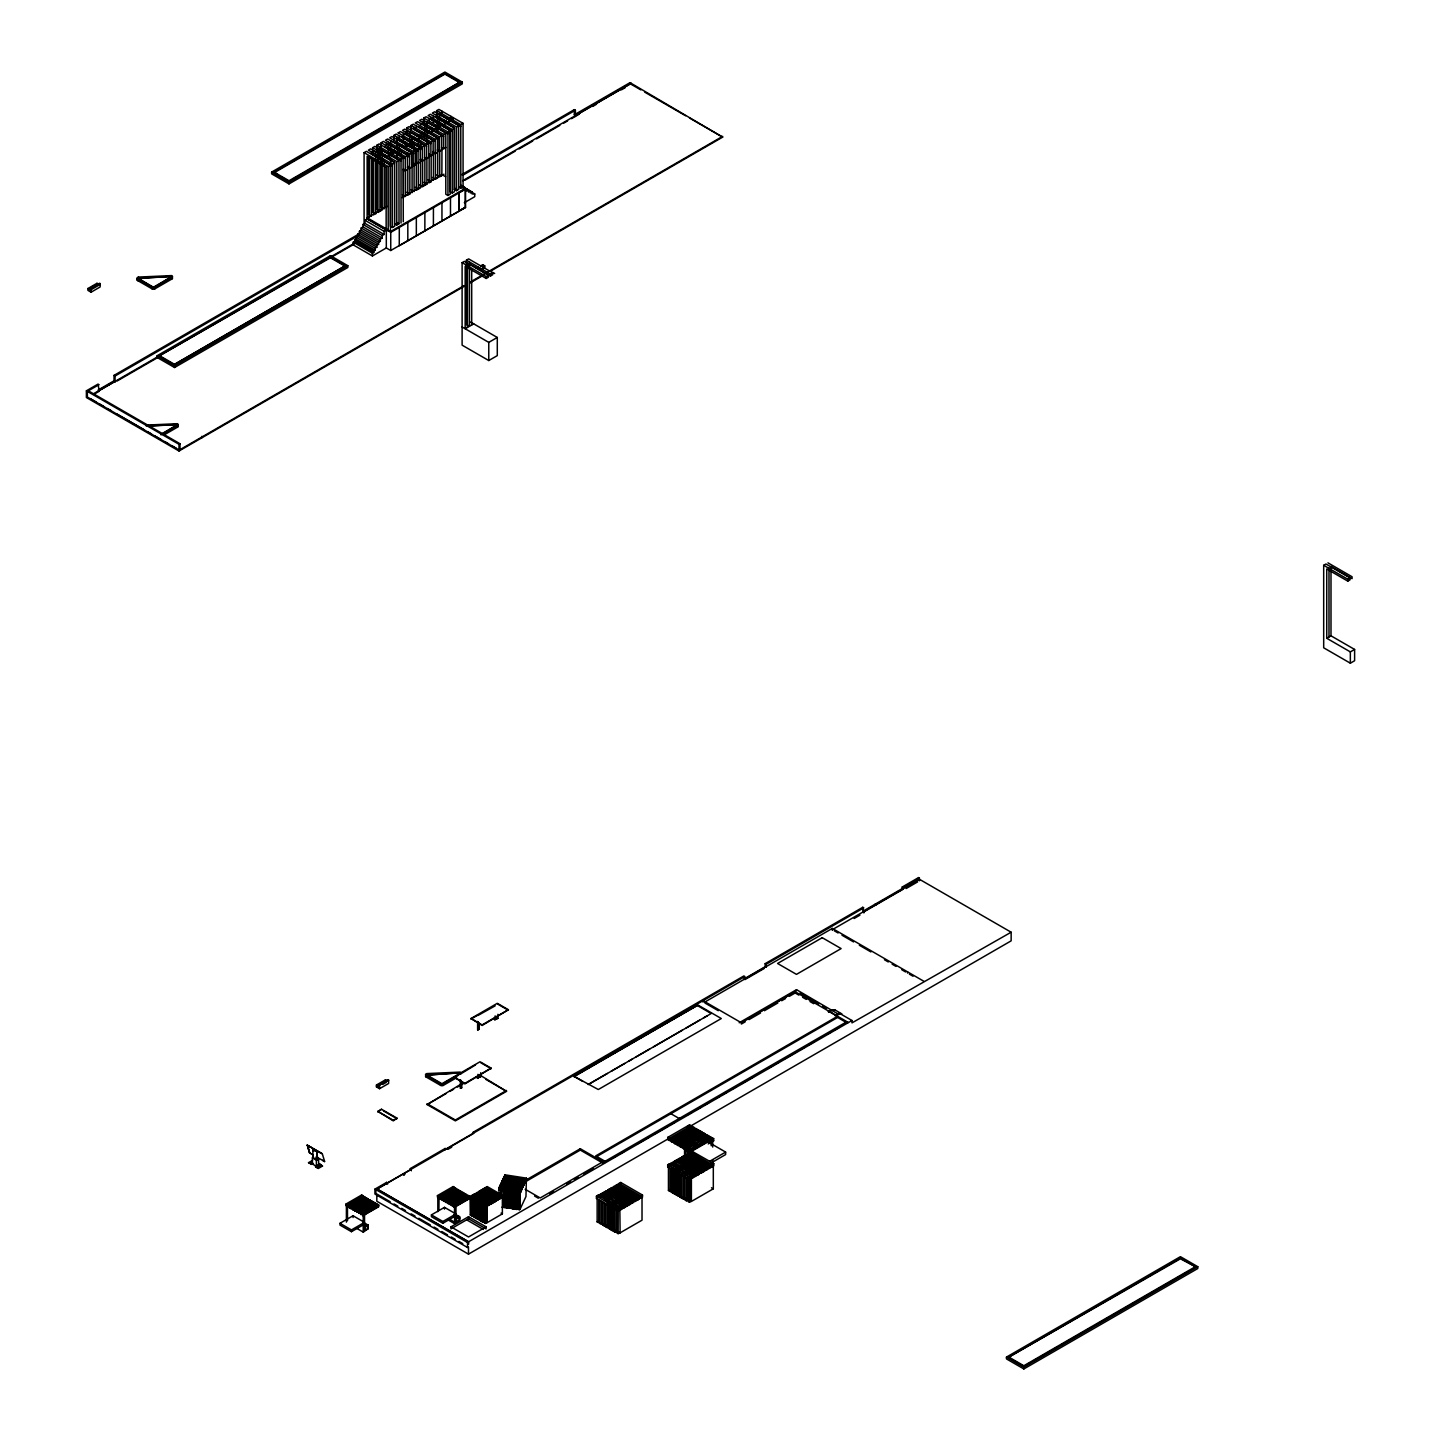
<?xml version="1.0" encoding="UTF-8"?>
<svg xmlns="http://www.w3.org/2000/svg" width="1441" height="1441" viewBox="0 0 1441 1441"><rect width="100%" height="100%" fill="white"/><g stroke="black" fill="none" stroke-linecap="round" stroke-linejoin="round"><path stroke-width="1.5" d="M796.405 990.832L796.495 989.679L837.239 1013.491M835.222 1015.815L838.95 1012.987L851.955 1020.498L851.955 1022.894L1011.15 932.219L1011.15 940.847L669.363 1138.336L669.363 1140.515L667.741 1139.597L667.741 1137.399L689.537 1124.827L691.14 1125.763L691.14 1127.943L669.363 1140.515M498.676 1190.068L499.198 1187.546L520.633 1190.86L520.633 1192.446L520.201 1193.346L498.784 1190.032L499.757 1186.087L521.174 1189.401L520.759 1191.887L521.174 1189.401M500.477 1184.52L500.063 1187.006L500.477 1184.52L521.912 1187.834L521.48 1190.32L521.912 1187.834M501.198 1182.989L500.766 1185.475L501.198 1182.989L522.615 1186.303L522.2 1188.789L522.615 1186.303M501.972 1181.314L501.558 1183.8L501.972 1181.314L523.407 1184.628L522.975 1187.114L523.407 1184.628M502.711 1179.747L502.279 1182.232L502.711 1179.747L524.128 1183.061L523.713 1185.547L524.128 1183.061M503.485 1178.054L503.071 1180.539L503.485 1178.054L524.92 1181.368L524.488 1183.854L520.201 1183.205M504.224 1176.45L503.81 1178.954L504.224 1176.45L525.659 1179.783L525.659 1181.35L525.226 1182.268L503.071 1178.972M504.98 1174.829L504.566 1177.315L504.98 1174.829L526.415 1178.144L526.415 1179.711L525.983 1180.629L503.81 1177.369M499.126 1190.122L499.541 1189.203M502.369 1189.618L501.936 1194.679M503.521 1207.414L503.954 1189.852L503.521 1207.414L501.936 1207.162M504.638 1207.558L505.052 1190.014L504.638 1190.914L504.638 1207.558L506.223 1207.81L506.638 1190.248M509.916 1190.788L514.473 1191.473L514.059 1209.017L512.474 1208.783L512.474 1192.139L512.888 1191.221L512.474 1208.783M508.907 1208.206L509.321 1190.698L509.321 1207.306L507.322 1207.972L507.754 1190.446M510.006 1208.369L510.438 1190.842L510.006 1208.369L512.023 1207.702L512.023 1191.095L511.591 1208.621M513.41 1202.37L514.437 1200.173L513.41 1206.351L514.437 1204.154M522.543 1182.917L524.182 1179.422M519.192 1192.5L515.716 1199.795L519.535 1200.371M524.92 1181.368L524.488 1183.854M525.659 1179.783L525.226 1182.268M518.49 1208.513L520.273 1208.783L525.965 1196.534L526.415 1178.144M516.743 1199.56L519.823 1192.932M520.273 1191.941L525.965 1179.693M519.318 1194.625L517.013 1200.209M519.535 1204.352L515.716 1203.775L519.715 1203.974M519.21 1196.39L517.661 1200.317L516.076 1199.47M519.535 1196.444L518.652 1199.867M514.059 1209.017L514.473 1191.473M517.175 1191.869L516.743 1209.431L515.158 1209.179L515.59 1191.617M519.571 1209.683L520.129 1191.959L519.571 1209.683L518.112 1209.467L518.49 1191.671M309.617 1153.034L307.347 1145.127L309.617 1153.034L313.273 1154.907L311.508 1154.133M309.058 1146.406L310.86 1147.144M307.203 1145.271L322.28 1153.755L324.657 1161.482L316.39 1156.943M322.28 1153.755L320.118 1152.728M322.64 1160.329L324.513 1161.644M313.562 1157.123L312.391 1157.843L312.391 1163.986L316.408 1166.309L316.372 1160.149L312.391 1157.843M316.372 1160.149L318.587 1158.816L318.623 1165.03L322.496 1166.057L318.353 1168.453L315.525 1166.814L319.668 1163.626L322.496 1166.057M440.946 176L441.991 174.631L402.165 197.615M271.629 172.091L444.909 72.05L462.291 82.101L462.291 83.866L289.011 183.908L271.629 173.857L271.629 172.091L289.011 182.142L462.291 82.101M277.789 174.955L274.042 172.091L444.909 73.437L459.877 82.101L432.696 98.492M274.042 172.794L444.909 74.139L459.877 82.785M87.919 288.524L96.979 283.301L99.591 284.796L100.131 283.571L100.131 286.975L91.071 292.199L87.919 290.38L87.919 288.524L90.531 290.037L99.591 284.796M91.089 287.66L96.475 284.561M91.089 287.984L96.475 284.886M90.531 290.037L90.531 288.506L99.591 283.265M90.531 288.506L100.131 283.571M274.042 172.091L289.029 180.737L459.877 82.101M292.901 179.188L428.824 100.726M137.597 278.059L171.893 276.564L153.448 287.804L137.597 278.059L153.448 287.209L171.893 276.564M137.597 278.671L171.407 276.276M364.087 223.967L364.087 152.638L366.338 151.323L390.475 165.247L390.475 229.569M372.589 147.703L374.894 146.37L399.013 160.293L396.761 161.59L372.643 147.666L372.643 152.098M376.912 145.199L379.145 143.902L403.282 157.844L401.03 159.14L376.894 145.217L376.894 149.648M381.144 142.731L383.414 141.398L407.533 155.322L405.281 156.637L381.163 142.713L381.163 151.575M393.951 135.364L396.185 134.067L420.322 147.991L418.07 149.288L393.933 135.364L393.933 139.813M398.184 132.896L400.472 131.563L424.609 145.505L422.339 146.802L398.22 132.878M406.722 127.943L409.028 126.61L433.147 140.534L433.147 154.835L430.895 156.132L428.734 154.889M411.027 129.888L411.027 125.457L413.279 124.16L437.416 138.084L437.416 152.386L435.164 153.683L433.002 152.422M423.834 122.467L423.834 118.036L426.086 116.739L450.222 130.663L450.222 194.175L447.953 195.472L445.791 194.229L445.791 132.608M436.659 110.705L438.893 109.408L463.065 123.35L463.065 188.645M422.609 122.305L422.609 124.196L424.861 122.881M386.945 153.34L388.962 152.17L388.962 153.989M395.464 148.405L397.482 147.252M399.733 145.955L401.733 144.802L401.751 146.676L392.745 141.488M403.984 143.488L406.002 142.335M408.253 141.038L410.271 139.867L410.271 141.758M412.54 138.534L414.54 137.381M416.791 136.066L418.809 134.914M423.096 132.41L421.078 133.581L421.078 135.382M425.347 131.113L427.347 129.96M429.598 128.663L431.616 127.492M433.867 126.196L435.884 125.025L435.884 126.916M442.405 121.242L444.422 120.071L444.422 121.963M446.692 118.738L448.709 117.586L448.709 119.387M154.763 287.407L171.893 277.519A2.216 1.279 0 0 0 171.641 275.591L138.444 277.068A2.161 1.243 0 0 0 137.273 278.815L152.134 287.407A1.855 1.081 0 0 0 154.763 287.407L154.763 288.902A1.855 1.081 0 0 1 152.134 288.902L137.327 280.347L137.327 278.87M380.406 157.141L378.407 158.294L378.407 160.113M382.658 155.826L384.675 154.673L384.675 156.547M154.763 288.902L171.893 278.996A2.216 1.279 0 0 0 172.091 277.32M384.711 157.015L386.728 155.844L386.728 157.735M395.266 150.891L393.249 152.044L393.249 153.935M401.769 147.126L403.786 145.973L403.786 147.865L413.801 153.647M412.306 141.056L410.289 142.209L410.289 144.1M414.576 139.705L416.593 138.552L416.593 140.443M444.458 122.413L446.476 121.26L446.476 123.133L444.458 124.304M448.745 119.909L450.745 118.756L450.745 120.648L448.745 121.801M431.652 131.653L433.651 130.483L433.651 128.681L431.652 129.834L431.652 131.725L433.651 130.573L443.684 136.337M388.998 156.403L390.997 155.16L390.997 153.358L388.998 154.511L388.998 156.33M408.037 145.325L406.038 146.496L406.038 144.676L408.037 143.524L408.037 145.397L418.052 151.179L397.014 139.02L404.201 143.181M423.834 118.036L447.953 131.96L450.222 130.663M454.473 128.195L430.355 114.271L428.103 115.568L452.222 129.492L454.473 128.195L454.473 191.707L452.222 193.004L450.06 191.761L450.06 130.14M456.509 127.006L458.76 125.691L434.642 111.768L432.336 113.1L456.509 127.006L456.509 190.644L454.347 189.383L454.347 127.637L435.452 116.721M364.087 152.638L388.205 166.562L390.475 165.247M392.474 164.094L394.726 162.797L370.607 148.873L368.356 150.17L392.474 164.094L392.474 227.48L390.421 226.291L390.421 164.778M411.802 152.908L387.665 138.984L385.431 140.281L409.55 154.205L411.802 152.908L411.802 167.12L409.55 168.417L407.353 167.156M416.053 150.458L391.934 136.535L389.664 137.814L413.801 151.755L416.053 150.458L416.053 164.616L413.801 165.913L411.658 164.67L411.658 152.404M426.608 144.334L428.86 143.037L404.741 129.114L402.489 130.411L426.608 144.334L426.608 158.546L424.447 157.303M406.776 132.356L406.776 127.907L430.895 141.83L433.147 140.534M411.027 125.457L435.164 139.381L437.416 138.084M441.703 135.634L417.548 121.692L415.278 122.971L439.451 136.949L441.703 135.634L441.703 149.99L439.469 151.287L437.271 150.026M443.684 134.463L445.935 133.166L421.799 119.225L419.565 120.522L443.684 134.463L443.684 148.765L441.522 147.522M463.065 123.35L460.814 124.647L436.641 110.615L436.641 115.046M403.138 169.588L405.281 170.831L407.533 169.534L407.353 154.835M415.909 149.936L415.909 162.221L418.07 163.463L420.322 162.167L420.196 147.432M420.196 159.807L422.339 161.05L424.609 159.753L424.447 144.983M426.608 158.546L428.86 157.249L428.734 142.479M443.684 148.765L445.935 147.468M386.981 206.387L367.149 217.789L390.745 231.407L465.551 188.231L465.551 207.468L399.265 245.745L399.301 227.39M409.838 167.246L409.838 193.995L407.803 195.201L407.803 166.165M419.547 184.862L422.609 186.628L426.878 184.16L426.896 157.357M431.165 154.907L431.165 181.656L429.148 182.827L429.148 153.827M432.354 177.441L435.452 179.17L437.704 177.855L437.704 151.107M436.641 174.937L439.703 176.703L444.008 174.199M364.933 220.257L367.149 218.978L386.314 230.056L384.099 231.335L364.933 220.257L364.933 223.373L384.099 234.451L384.099 231.335M363.024 224.472L382.189 235.549L382.189 238.017L363.024 226.939L363.024 224.472L364.933 223.373M361.169 228.02L380.334 239.08L380.334 241.259L361.169 230.2L361.169 228.02L363.024 226.939M359.421 231.208L378.587 242.268L378.587 244.268L359.421 233.208L359.421 231.208L361.169 230.2M464.164 286.363L179.008 450.997L86.388 397.518L86.388 390.817L98.132 384.045L99.141 391.322L93.719 394.402M357.656 234.235L376.84 245.294L376.84 247.204L357.656 236.126L357.656 234.235L359.421 233.208M353.982 243.475L99.141 390.583L98.132 390.007L114.037 380.82L114.037 375.381L358.755 234.09M461.678 174.667L574.329 109.624L575.391 110.237L575.391 116.433M99.105 384.603L87.361 391.376L87.361 397.05L179.008 449.97L179.981 449.412M114.037 375.381L115.1 375.993L357.872 235.82M462.741 175.28L575.391 110.237M355.909 237.135L375.074 248.212L375.074 250.158L355.909 239.098L355.909 237.135L357.656 236.126M354.594 239.854L373.759 250.932L373.759 252.463L354.594 241.404L355.909 239.098M367.149 218.726L390.745 232.343L465.587 189.095L458.796 192.644L458.796 210.818L465.587 207.27L390.745 250.518L386.314 247.96L372.426 255.976L353.261 244.898L353.261 242.16L354.594 241.404M574.329 109.624L574.329 114.794L630.023 82.641L722.643 137.129L491.381 270.656M157.159 355.711L330.439 255.651L347.839 265.702L347.839 267.468L174.559 367.509L157.159 357.476L157.159 355.711L174.559 365.744L347.839 265.702M100.041 389.646L113.677 381.775M577.409 114.037L585.208 109.534M589.099 107.282L594.953 103.914M598.844 101.663L630.023 83.65L640.831 89.9M93.719 393.645L115.046 381.379L114.037 380.82M462.741 180.683L631.086 83.506M117.045 381.054L157.826 357.494M353.982 244.249L159.591 355.693L174.559 364.357L345.426 265.702L174.559 364.357M464.686 180.341L515.176 151.179M519.066 148.945L532.666 141.092M536.538 138.858L559.847 125.403M563.737 123.151L567.61 120.918M571.501 118.666L579.228 114.199M592.665 106.454L596.52 104.22M621.485 89.81L625.322 87.595M454.347 189.383L456.599 188.087M392.474 227.48L394.726 226.183L394.69 162.293L375.705 151.323L375.705 213.754M394.69 223.823L396.761 225.012L399.013 223.715L398.959 159.825M456.509 190.644L458.76 189.329L458.616 125.169M458.616 186.826L460.814 188.105L463.065 186.808M382.189 235.549L384.099 234.451M380.334 239.08L382.189 238.017M378.587 242.268L380.334 241.259M376.84 245.294L378.587 244.268M375.074 248.212L376.84 247.204M461.084 185.619L472.09 191.995L470.342 193.004L470.342 191.095L468.577 192.121L468.577 190.122L466.83 191.131L466.83 188.933L464.975 190.014L464.975 187.546L461.138 185.331M373.759 250.932L375.074 250.158M353.261 242.16L372.426 253.238L373.759 252.463M460.904 185.691L474.737 193.941L472.09 193.941L472.09 191.995M464.326 202.713L474.737 196.697L474.737 193.941M160.96 434.263L177.567 424.681L160.96 434.858M162.347 434.425L177.585 425.635A2.216 1.279 0 0 0 177.315 423.708L146.334 425.095M470.631 322.064L497.289 337.464L497.289 355.621L488.769 360.538L462.111 345.156L462.111 262.658L464.362 261.361L488.481 275.285L488.481 277.176L486.229 278.473L465.173 266.315L465.173 328.746L473.693 323.829M469.442 261.974L469.442 326.296L466.38 324.531L466.38 260.209L468.631 258.894L492.75 272.835L492.75 274.709L490.498 276.006L469.442 263.865M164.256 434.822L177.585 427.112A2.216 1.279 0 0 0 177.945 425.599M476.431 268.332L478.43 267.161L478.43 268.981M480.682 265.864L482.699 264.712L484.752 265.883L484.752 267.774L482.735 268.927L482.735 267.053L484.752 265.883M478.466 269.503L480.483 268.35L480.483 270.242M86.388 390.817L179.008 444.296L179.981 443.738L179.981 450.439M179.981 449.664L464.164 285.588M470 282.22L722.643 136.355M470 282.994L481.654 276.258M462.111 262.658L486.229 276.582L488.481 275.285M490.498 276.024L490.498 274.132L492.75 272.835M462.111 326.981L488.769 342.382L497.289 337.464M471.009 1018.499L497.289 1003.314L508.403 1009.727L482.123 1025.47L471.009 1018.499L482.123 1024.911L508.403 1009.727M471.009 1019.057L477.619 1015.239M477.98 1015.455L495.164 1005.854M376.425 1085.019L385.486 1079.795L388.097 1081.308L388.62 1080.066L388.62 1083.47L379.559 1088.694L376.425 1086.892L376.425 1085.019L379.037 1086.532L379.037 1085.001L388.097 1079.777M379.595 1084.154L383.18 1082.083M376.425 1086.892L381.865 1083.74M379.037 1085.001L388.62 1080.066M382.658 1084.443L386.278 1082.353M477.619 1021.435L477.619 1029.703L478.934 1029.36L478.934 1023.164M477.619 1029.703L478.934 1029.36M497.938 1018.337L494.515 1019.562L497.938 1018.337L497.938 1014.302M460.363 1073.689L441.937 1084.316L426.104 1075.166L459.895 1072.788L460.742 1073.887L475.512 1064.953M426.104 1075.166L459.895 1072.788M377.83 1111.371L381.523 1109.246L396.995 1118.162L393.285 1120.864L377.83 1111.371L393.285 1120.305L396.995 1118.162M1323.685 565.304L1325.936 564.007L1350.055 577.931L1350.055 579.822L1347.803 581.119L1326.747 568.961L1326.747 638.273L1350.343 651.89L1354.612 649.441L1354.612 660.735L1350.343 663.184L1323.685 647.802L1323.685 565.304L1347.803 579.228L1350.055 577.931M316.93 1159.807L312.787 1157.609L312.949 1149.432L316.93 1151.737L317.614 1159.375M377.83 1111.93L381.523 1109.246M312.787 1149.54L316.93 1151.737M426.104 1074.554L441.937 1083.704L480.051 1061.747L491.165 1068.159L464.885 1083.92L453.753 1076.931L464.885 1083.344L491.165 1068.159M426.626 1075.833L426.284 1077.184L425.779 1075.328L440.622 1083.92A1.855 1.081 0 0 0 443.27 1083.92L458.49 1075.112M313.399 1163.445L311.634 1164.418L308.518 1162.689L312.553 1160.365M426.248 1075.31A2.161 1.243 0 0 0 425.779 1076.805L440.622 1085.397A1.855 1.081 0 0 0 443.27 1085.397L456.599 1077.706M308.518 1162.689L312.391 1163.193M315.525 1166.814L317.056 1165.931M480.159 1075.22L506.53 1091.341L455.356 1120.882L427.094 1104.563L463.101 1082.893M317.11 1167.732L321.253 1165.337L318.641 1166.85M427.094 1104.563L446.044 1093.611M449.826 1091.431L453.627 1089.234M457.409 1087.054L463.101 1083.776M460.363 1079.885L460.363 1088.135L461.696 1087.793L461.696 1081.597M480.7 1076.769L477.277 1077.994L480.7 1076.769L480.7 1072.752M460.363 1088.135L461.696 1087.793M427.094 1103.68L455.356 1119.999L506.53 1090.459M350.577 1204.298L347.155 1206.261L346.002 1205.595L346.002 1204.028L361.691 1194.967L362.844 1195.634L362.844 1197.219L353.207 1202.821M1326.747 638.273L1330.998 635.823L1354.612 649.441M346.002 1204.028L347.155 1204.694L362.844 1195.634M348.272 1204.298L349.424 1203.613M355.945 1199.849L357.116 1199.164M390.187 1201.74L376.821 1194.013L376.821 1201.236L468.487 1254.138L468.487 1246.933L467.514 1247.492L374.93 1194.049L374.93 1189.131L386.674 1182.359L387.593 1184.142M410.307 1168.579L411.315 1170.596L410.307 1168.579L445.143 1148.459L446.152 1149.035L376.984 1189.005M447.016 1148.819L473.26 1133.671L473.26 1132.194L743.952 975.899L744.961 979.574L764.252 968.442M743.952 978.997L765.171 966.731L765.171 963.651L862.817 907.272L863.88 912.928M347.623 1205.198L363.312 1196.138L364.465 1196.805L364.465 1198.39L348.776 1207.45L347.623 1205.198L348.776 1205.865L364.465 1196.805M446.026 1148.963L744.961 976.476M765.171 963.651L766.18 964.227L863.825 907.848M410.307 1169.93L375.867 1189.672L374.93 1189.131M696.687 1005.584L696.687 1004.323L721.293 1018.535L598.303 1089.522L573.698 1076.157L697.102 1005.188M573.698 1076.571L697.102 1005.458M919.574 878.163L903.219 887.602L903.219 889.187L902.21 888.611L902.21 887.026L918.565 877.587L919.574 880.775M364.735 1200.551L350.793 1208.603L349.623 1207.936L349.623 1206.369L365.312 1197.309L366.464 1199.56L365.312 1197.309M575.301 1075.923L697.228 1005.53M704.937 1001.981L832.34 928.418L923.951 981.321M349.623 1206.369L350.793 1207.036L366.464 1197.975M902.21 888.611L862.871 911.27L863.88 911.865L903.219 889.187M349.623 1207.936L353.117 1205.919M832.34 929.661L919.574 879.352L1011.15 932.219M351.568 1207.486L367.257 1198.426L368.41 1199.092L368.41 1200.677L352.721 1209.738L351.568 1207.486L352.721 1208.152L368.41 1199.092M854.117 918.511L859.953 915.143M906.137 888.539L917.665 881.874M353.711 1208.711L369.382 1199.669L370.553 1200.335L370.553 1201.902L354.864 1210.962L353.711 1208.711L354.864 1209.395L370.553 1200.335M372.535 1201.488L356.846 1210.53L356.846 1212.115L355.693 1209.864L371.382 1200.803L372.535 1201.488L372.535 1203.055L358.593 1211.106M357.818 1211.106L373.507 1202.046L374.678 1202.713L374.678 1204.28L358.989 1213.34L357.818 1211.106L358.989 1211.773L374.678 1202.713M339.986 1223.301L353.063 1215.754L364.519 1222.364L351.442 1229.912L339.986 1223.301L339.986 1225.084L351.442 1231.695L364.519 1224.148M359.854 1212.277L375.543 1203.217L376.695 1203.883L376.695 1205.451L361.007 1214.511L359.854 1212.277L361.007 1212.944L376.695 1203.883M361.925 1213.466L377.614 1204.406L378.767 1205.072L378.767 1206.657L363.078 1215.718L361.925 1213.466L363.078 1214.133L378.767 1205.072M365.42 1213.034L377.614 1205.991L377.614 1204.406M607.418 1073.437L588.198 1084.533L711.188 1013.527L696.687 1005.152M611.254 1071.221L624.71 1063.458M628.564 1061.242L632.401 1059.009M636.238 1056.793L649.693 1049.03M653.53 1046.814L682.368 1030.171M686.204 1027.955L699.66 1020.192M703.496 1017.958L707.333 1015.743M347.461 1206.171L363.222 1215.285L378.335 1206.549M364.861 1226.435L367.635 1224.814L367.635 1228.813L364.861 1230.416L365.348 1226.705M363.69 1222.634L368.139 1225.102L364.987 1226.381M364.861 1230.416L368.139 1229.083L368.139 1225.102M356.215 1228.074L363.222 1232.109L364.537 1231.371L364.537 1214.529M454.275 1187.222L438.586 1196.282L438.586 1197.849L437.434 1197.183L437.434 1195.616L453.104 1186.555L454.275 1187.222L454.275 1188.807L445.557 1193.832M739.197 1022.768L796.495 989.679M438.893 1210.386L439.055 1196.787L454.744 1187.726L455.896 1188.393L455.896 1189.978L440.207 1199.02L439.055 1198.354M746.744 1019.489L750.563 1017.292M754.382 1015.094L758.218 1012.879M762.037 1010.681L767.765 1007.367M771.583 1005.17L775.402 1002.954M779.221 1000.756L790.677 994.128M703.028 1002.179L703.046 1000.648L741.376 1022.768L795.144 991.732L848.407 1022.534M440.189 1197.003L438.893 1197.759L454.654 1206.856L469.766 1198.137L469.766 1196.696M442.801 1195.4L443.954 1194.733M439.055 1196.787L440.207 1197.453L455.896 1188.393M745.213 1021.813L741.376 1024.029L741.376 1022.768M749.05 1019.598L760.578 1012.933M764.414 1010.717L777.852 1002.954M781.688 1000.738L785.543 998.523M789.38 996.307L795.144 992.975L798.854 995.119M457.896 1189.564L442.207 1198.624L442.207 1200.191L441.054 1199.524L441.054 1197.957L456.743 1188.897L457.896 1189.564L457.896 1191.131L445.701 1198.173M458.094 1193.256L444.152 1201.308L442.999 1200.641L442.999 1199.074L458.688 1190.014L459.841 1192.265L458.688 1190.014M442.999 1199.074L444.152 1199.741L459.841 1190.68M460.237 1194.499L446.296 1202.551L445.125 1201.884L445.125 1200.299L460.814 1191.257L461.967 1193.49M445.125 1200.299L446.296 1200.965L461.967 1191.923M447.124 1201.452L462.795 1192.391L463.966 1193.058L463.966 1194.643L448.277 1203.685L447.124 1201.452L448.277 1202.118L463.966 1193.058M466.091 1194.301L450.421 1203.361L450.421 1204.928L449.25 1202.677L464.939 1193.634L466.091 1194.301L466.091 1195.868L452.15 1203.919M431.417 1214.889L444.494 1207.342L455.932 1213.952L442.855 1221.5L431.417 1214.889L431.417 1216.672L442.855 1223.283L455.932 1215.736M451.285 1203.847L466.956 1194.805L468.127 1195.472L468.127 1197.039L452.438 1206.099L451.285 1203.847L452.438 1204.532L468.127 1195.472M453.014 1204.424L458.256 1201.398M470.198 1198.246L454.509 1207.288L453.357 1206.621L453.357 1205.054L469.045 1195.994L485.743 1205.667L485.743 1207.234L486.914 1206.567M453.357 1205.054L454.509 1205.721L471.225 1195.94L486.914 1204.982L486.824 1222.851L502.369 1213.862L502.369 1197.039L486.824 1206.009M483.996 1204.118L471.801 1197.075L471.801 1195.508L472.954 1194.823L488.643 1203.883L487.49 1206.135L488.643 1203.883M473.801 1194.355L474.972 1193.688L490.642 1202.749L489.49 1204.982L473.801 1195.922L473.801 1194.355L489.49 1203.415L490.642 1202.749M475.746 1194.805L476.899 1192.572L492.588 1201.614L492.588 1203.199L491.435 1203.865L477.493 1195.814M479.042 1191.329L477.89 1193.58L479.042 1191.329L494.731 1200.389L494.731 1201.956L493.561 1202.623L479.619 1194.589M479.871 1190.86L481.024 1190.176L496.713 1199.236L495.56 1201.488L479.871 1192.428L479.871 1190.86L496.713 1200.821M495.956 1199.236L481.996 1191.185L481.996 1189.618L483.167 1188.951L498.856 1198.011L497.685 1200.245L498.856 1198.011M484.032 1188.447L485.185 1187.78L500.874 1196.841L499.721 1199.074L484.032 1190.032L484.032 1188.447L499.721 1197.507L500.874 1196.841M486.103 1187.258L487.256 1186.591L502.945 1195.634L501.792 1197.885L486.103 1188.825L486.103 1187.258L501.792 1196.3L502.945 1195.634M453.357 1206.621L463.804 1200.587M471.801 1197.075L472.954 1194.823M479.871 1192.428L481.024 1190.176M481.996 1191.185L483.167 1188.951M473.531 1198.84L472.36 1199.506L472.36 1216.15L474.683 1216.15L472.36 1216.15M474.683 1199.506L473.531 1200.173L473.531 1216.816M479.475 1202.244L478.304 1202.911L478.304 1219.518L480.628 1219.518M480.628 1202.911L479.475 1203.577L479.475 1220.185M456.419 1218.582L459.571 1216.69L455.122 1214.223M525.226 1180.521L580.291 1148.729L602.878 1161.77L602.878 1163.121L580.291 1150.08L525.226 1181.872M483.221 1205.739L484.392 1205.072L484.356 1222.797L485.419 1223.427L486.662 1222.797L486.662 1205.955L484.356 1205.955M459.571 1220.671C451.97 1223.931 462.831 1220.635 459.571 1216.69M491.345 1201.884L501.072 1196.282M475.746 1193.238L491.435 1202.298L492.588 1201.614M477.89 1191.995L493.561 1201.055L494.731 1200.389M496.713 1199.236L495.56 1201.488M447.647 1219.662L454.654 1223.697L455.968 1222.941L455.968 1206.099M485.743 1205.667L486.914 1204.982M470.288 1214.961L472.612 1214.961L472.612 1198.354L471.459 1199.02L471.459 1215.628L470.288 1214.961L470.054 1196.606M450.961 1226.849L468.523 1216.708L486.085 1226.849L486.085 1228.885L468.523 1218.744L450.961 1228.885L450.961 1226.849L468.523 1236.972L486.085 1226.849M471.459 1215.628L472.612 1214.961M474.341 1217.267L476.665 1217.267L476.665 1200.623L475.512 1201.308L475.512 1217.933L474.341 1217.267L474.341 1200.623M475.512 1217.933L476.665 1217.267M476.323 1218.402L477.475 1219.068L477.475 1201.128L476.323 1201.794L476.323 1218.402L477.475 1217.735M477.475 1219.068L478.646 1218.402L478.646 1201.794M478.304 1219.518L479.475 1218.852M480.087 1220.581L482.393 1220.581L482.393 1203.937L481.24 1204.622L481.24 1221.247L480.087 1220.581L480.087 1203.937M481.24 1221.247L482.393 1220.581M482.069 1221.698L484.392 1221.698L482.069 1221.698L482.069 1205.072L483.221 1204.406L483.221 1222.382M846.912 1022.822L837.617 1017.454L595.709 1157.123L605.058 1162.509L605.058 1161.302L846.912 1021.669M602.878 1161.77L540.213 1197.957L525.154 1189.257M549.705 1193.814L553.506 1191.635M566.799 1183.944L570.6 1181.764M574.401 1179.567L578.183 1177.369M583.893 1174.091L593.386 1168.597M612.767 1158.06L616.622 1155.826M620.477 1153.611L624.331 1151.377M637.823 1143.596L649.387 1136.913M655.187 1133.563L666.751 1126.898M670.605 1124.664L674.46 1122.449M687.951 1114.595L691.824 1112.362M695.715 1110.128L701.515 1106.76M705.406 1104.527L709.278 1102.293M715.096 1098.925L718.969 1096.691M722.842 1094.458L726.714 1092.224M732.532 1088.856L736.423 1086.622M740.296 1084.389L753.859 1076.553M767.441 1068.718L779.059 1061.999M784.877 1058.649L796.513 1051.93M800.385 1049.696L804.258 1047.445M808.149 1045.211L813.949 1041.861M827.53 1034.026L831.403 1031.774M835.276 1029.54L839.166 1027.307M375.867 1193.814L375.903 1189.618L467.514 1242.52L468.631 1241.872L376.876 1188.933L468.595 1241.764L851.955 1020.498M468.487 1254.138L668.822 1138.48M670.623 1139.074L692.419 1126.484L694.022 1127.42L694.022 1129.6L672.245 1142.191L670.623 1141.254L670.623 1139.074L672.245 1139.993L694.022 1127.42M673.451 1140.696L695.228 1128.123L696.832 1129.042L696.832 1131.239L675.054 1143.812L673.451 1142.875L673.451 1140.696L675.054 1141.614L696.832 1129.042M698.002 1133.995L678.027 1145.523L676.405 1144.586L676.405 1142.407L698.201 1129.834L699.804 1130.753L699.804 1132.95M676.405 1142.407L678.027 1143.343L699.804 1130.753M679.179 1143.992L700.956 1131.419L702.56 1132.356L702.56 1134.535L680.782 1147.108L679.179 1146.189L679.179 1143.992L680.782 1144.929L702.56 1132.356M694.634 1142.533L683.755 1148.819L682.133 1147.901L682.133 1145.703L703.928 1133.13L705.532 1134.067L705.532 1136.247L698.273 1140.443M616.19 1207.9L619.828 1209.99L618.207 1210.926L596.43 1198.336L596.43 1196.156L598.033 1195.219L619.828 1207.81L620.116 1232.83L642.02 1220.185L642.02 1196.805L620.116 1209.449L618.297 1208.405L632.905 1199.975M600.861 1193.923L600.861 1196.102L599.24 1197.039L599.24 1194.859L600.861 1193.923L622.638 1206.495L622.638 1208.693L621.035 1209.611L604.698 1200.191M603.635 1192.337L603.635 1194.517L602.032 1195.454L602.032 1193.274L603.635 1192.337L625.43 1204.91L625.43 1207.108L623.809 1208.026L620.188 1205.937M606.337 1190.77L606.337 1192.968L604.716 1193.887L604.716 1191.707L606.337 1190.77L628.114 1203.361L628.114 1205.541L626.511 1206.477L615.613 1200.191M609.309 1189.059L609.309 1191.257L607.688 1192.175L607.688 1189.996L609.309 1189.059L631.086 1201.65L631.086 1203.829L629.483 1204.766L609.507 1193.238M612.065 1189.654L610.444 1190.59L610.444 1188.411L612.065 1187.474L633.842 1200.047L633.842 1202.244L632.239 1203.163L612.263 1191.635M613.416 1186.682L615.019 1185.763L636.814 1198.336L636.814 1200.515L635.211 1201.452L613.416 1188.879L613.416 1186.682L635.211 1199.272L636.814 1198.336M616.226 1185.06L617.847 1184.142L639.624 1196.714L639.624 1198.894L638.021 1199.831L616.226 1187.258L616.226 1185.06L638.021 1197.651L639.624 1196.714M619.108 1183.403L620.729 1182.467L642.506 1195.057L642.506 1197.237L640.903 1198.173L619.108 1185.583L619.108 1183.403L640.903 1195.976L642.506 1195.057M682.133 1145.703L683.755 1146.64L705.532 1134.067M596.43 1198.336L598.033 1197.417L598.033 1195.219M690.077 1148.297L686.438 1150.386L684.835 1149.45L684.835 1147.27L706.612 1134.697L708.233 1135.616L708.233 1137.814L700.974 1141.993M619.108 1185.583L620.729 1184.664L620.729 1182.467M686.33 1150.422L686.438 1148.207L708.233 1135.616M691.698 1153.034L685.862 1149.648L685.25 1155.646M689.068 1153.124L685.177 1150.873L686.114 1149.504L690.689 1151.359M686.06 1149.738L685.394 1150.963M711.494 1162.725L725.634 1154.565L725.634 1152.098L707.477 1141.614L689.23 1151.971L687.609 1151.035L687.609 1148.855L709.404 1136.283L711.007 1137.201L711.007 1139.399L709.404 1138.462L709.404 1136.283M693.715 1146.189L697.336 1144.1M687.609 1148.855L689.23 1149.792L711.007 1137.201M690.275 1152.44L690.275 1150.26L712.052 1137.669L713.673 1138.606L713.673 1140.786L708.215 1143.938M691.104 1178.612L689.5 1179.531L667.705 1166.958L667.705 1164.778L669.326 1163.842L691.104 1176.414L691.176 1201.398L689.446 1202.244L687.951 1201.398L687.951 1177.999L691.176 1177.999M670.533 1163.463L672.136 1162.545L693.932 1175.117L693.932 1177.297L692.31 1178.234L692.31 1176.054L670.533 1163.463L670.533 1165.661M673.307 1161.878L674.91 1160.96L696.705 1173.532L696.705 1175.712L695.084 1176.649L695.084 1174.469L673.307 1161.878L673.307 1164.076L682.386 1169.317M676.009 1162.509L676.009 1160.329L677.612 1159.393L699.407 1171.965L699.407 1174.163L697.786 1175.081L681.449 1165.661M678.963 1158.618L680.584 1157.681L702.361 1170.254L702.361 1172.452L700.758 1173.37L678.963 1160.798L678.963 1158.618L700.758 1171.191L702.361 1170.254M681.737 1157.015L683.34 1156.096L705.117 1168.669L705.117 1170.849L703.514 1171.785L681.737 1159.212L681.737 1157.015L703.514 1169.606L705.117 1168.669M686.312 1154.385L684.691 1155.304L684.691 1157.483L706.486 1170.074L708.089 1169.137L708.089 1166.958L686.312 1154.385L686.312 1156.565M687.519 1153.683L689.122 1152.746L710.899 1165.337L710.899 1167.516L709.296 1168.453L687.519 1155.862L687.519 1153.683L709.296 1166.255L710.899 1165.337M690.275 1150.26L713.781 1163.662L713.781 1165.859L712.178 1166.778L690.401 1154.205L690.401 1152.025L713.673 1138.606M667.705 1166.958L669.326 1166.021L669.326 1163.842M670.047 1166.508L668.444 1167.426L668.444 1190.5L670.047 1191.419L671.65 1190.5L671.65 1167.426M672.911 1168.111L671.308 1169.047L671.308 1192.157L672.911 1193.076L674.532 1192.157L674.532 1169.047L672.911 1169.966L672.911 1193.076M612.353 1205.649L610.75 1206.585L610.75 1229.695L612.353 1230.632L613.956 1229.695L613.956 1206.585L612.353 1207.522L612.353 1230.632M675.667 1169.678L674.064 1170.596L674.064 1193.706L675.667 1194.643L677.288 1193.706L677.288 1170.596L675.667 1171.533L675.667 1194.643M615.109 1207.216L613.506 1208.152L613.506 1231.262L615.109 1232.181L616.712 1231.262M678.423 1171.281L676.802 1172.217L676.802 1195.273L678.423 1196.21L680.026 1195.273L680.026 1174.307M680.026 1172.217L678.423 1173.136L678.423 1196.21M619.9 1232.775L618.153 1233.64L618.207 1208.729L619.828 1207.81M599.24 1194.859L621.035 1207.432L622.638 1206.495M602.032 1193.274L623.809 1205.847L625.43 1204.91M604.716 1191.707L626.511 1204.28L628.114 1203.361M607.688 1189.996L629.483 1202.569L631.086 1201.65M610.444 1188.411L632.239 1200.983L633.842 1200.047M597.15 1198.804L597.15 1221.878L598.772 1220.941M682.782 1173.767L681.179 1174.703L681.179 1197.759L682.782 1196.841M600.032 1200.425L600.032 1223.535L601.636 1222.598M685.25 1175.208L683.628 1176.126L683.628 1199.236L682.025 1198.318L682.025 1175.208M709.729 1161.284L725.634 1152.098M602.788 1201.974L602.788 1225.084L604.391 1224.166M602.788 1225.084L604.391 1226.021L606.013 1225.084M667.705 1164.778L689.5 1177.351L691.104 1176.414M700.542 1170.686L707.837 1166.471M692.31 1176.054L693.932 1175.117M695.084 1174.469L696.705 1173.532M676.009 1160.329L697.786 1172.902L699.407 1171.965M691.014 1153.412L684.565 1149.756L684.565 1155.25L706.486 1167.876L708.089 1166.958M690.401 1152.025L712.178 1164.598L713.781 1163.662M605.526 1203.595L605.526 1226.651L607.129 1225.733M668.444 1190.5L670.047 1189.564M607.129 1227.588L608.75 1226.651L608.75 1203.595L607.129 1204.532L607.129 1227.588L605.526 1226.651M671.308 1192.157L672.911 1191.221M609.885 1229.155L611.506 1228.218L611.506 1205.162L609.885 1206.081L609.885 1229.155L608.282 1228.218L608.282 1205.162M610.75 1229.695L612.353 1228.759M674.064 1193.706L675.667 1192.788M613.506 1231.262L615.109 1230.326M676.802 1195.273L678.423 1194.355M679.558 1173.767L679.558 1196.841L681.179 1195.904M683.628 1199.236L685.25 1198.318M686.384 1200.803L688.005 1199.867L688.005 1176.757L686.384 1177.693L686.384 1200.803L684.781 1199.867L684.781 1176.757M713.313 1188.807L691.392 1201.452L691.392 1178.054L713.313 1165.409L713.313 1188.807L711.494 1187.762M1006.448 1357.098L1180.413 1256.66L1197.795 1266.693L1197.795 1268.512L1023.849 1368.95L1006.448 1358.899L1006.448 1357.098L1023.849 1367.131L1197.795 1266.693M1008.862 1357.098L1180.413 1258.047L1195.382 1266.693L1180.413 1258.804L1008.862 1357.098L1023.849 1365.744L1195.382 1266.693M1008.862 1357.836L1023.849 1366.482L1029.685 1363.114M1033.593 1360.862L1056.973 1347.353M1060.882 1345.101L1092.062 1327.089M1095.971 1324.837L1189.545 1270.818M437.83 1211.647L437.83 1196.913L438.893 1196.282M447.917 1149.342L451.681 1147.18M619.9 1209.395L616.676 1209.395M828.647 1011.114L834.825 1009.835L841.598 1013.743L835.42 1015.022M834.825 1009.835L828.395 1011.096L835.168 1015.004L841.598 1013.743M145.991 425.797L177.567 424.681M148.207 426.302L177.081 424.393M504.566 1175.73L525.983 1179.044M509.484 1181.548L513.771 1182.196M502.279 1180.665L523.713 1183.98M508.709 1183.223L512.996 1183.89M517.283 1184.556L521.57 1185.223M501.558 1182.232L522.975 1185.547M505.845 1184.466L510.132 1185.114M514.401 1185.781L520.831 1186.772M500.766 1183.908L522.2 1187.222M500.063 1185.439L521.48 1188.753M499.325 1187.006L520.759 1190.32M498.784 1188.465L520.201 1191.779L520.273 1208.783M519.715 1199.993L515.896 1199.398L515.716 1203.775M508.637 1199.362L515.103 1200.281L514.095 1202.478L503.792 1200.803M508.367 1199.921L514.419 1200.857L513.464 1202.911L503.792 1201.416M508.115 1200.497L514.149 1201.416M503.972 1200.425L513.987 1201.812M507.754 1207.054L509.321 1207.306M510.438 1207.45L512.023 1207.702M512.888 1207.864L514.473 1208.116M515.59 1208.26L517.175 1208.513M518.544 1208.549L520.129 1208.801M519.571 1192.842L518.112 1192.626L518.112 1209.467M644.721 92.134L685.628 115.766M689.519 118.018L722.643 137.129M574.329 114.794L575.391 115.406L631.086 83.254L631.086 84.262M1327.954 562.837L1352.072 576.76L1352.072 578.652L1331.016 566.493M439.703 114.271L447.268 118.63M450.745 120.576L460.814 126.448M431.165 117.333L431.165 119.225L452.222 131.383M431.165 119.225L440.153 124.43L440.153 122.539L438.154 123.692L438.154 125.511M452.222 131.383L442.207 125.601L442.207 123.71L440.189 124.881L440.189 126.682M434.462 126.051L426.896 121.692L426.896 128.375M438.244 128.231L447.827 133.815M422.609 124.196L431.616 129.384M418.358 126.646L427.347 131.852M439.469 138.822L429.4 133.022L429.4 131.131L427.383 132.302L427.383 134.175M435.164 141.254L414.089 129.114L414.089 127.222M430.769 143.704L409.838 131.563L409.838 138.264M426.608 146.225L405.551 134.067L405.551 132.176M401.282 136.535L422.213 148.657M441.991 174.631L445.611 176.721M388.476 143.938L409.55 156.096M441.991 175.406L441.685 174.541M384.225 146.406L393.213 151.593M395.266 152.782L405.281 158.564M413.891 163.373L416.053 164.616M379.956 148.855L401.03 161.014M428.103 179.891L431.165 181.656M423.816 182.395L426.896 184.124M392.474 165.985L371.418 153.827L371.418 151.935M458.796 210.818L459.013 192.824M415.296 187.312L418.358 189.077L418.358 162.329M411.027 189.78L414.089 191.545L414.089 164.778M406.74 192.265L409.838 193.995M402.489 194.733L405.551 196.498L405.551 169.75M492.606 272.313L494.659 273.484M466.38 260.209L490.498 274.132M396.941 222.526L399.013 223.715M375.705 213.826L372.607 212.025L372.643 158.762M281.535 177.117L287.155 180.359M330.439 257.056L345.426 265.702M345.426 266.405L330.439 257.759L330.439 255.651M161.464 357.476L172.686 363.961M88.333 390.817L179.981 443.738M90.243 398.617L95.971 401.931M99.789 404.128L103.608 406.344M107.427 408.542L111.245 410.739M116.973 414.053L143.704 429.49M147.522 431.688L151.341 433.903M155.16 436.101L160.888 439.415M164.706 441.612L168.525 443.81M172.344 446.026L176.162 448.223M902.21 887.026L903.219 887.602M898.536 890.718L899.562 890.916M875.876 904.948L874.849 904.354L875.876 904.588M863.825 912.135L862.817 907.272M834.267 930.778L838.122 932.993M841.994 935.227L853.558 941.91M859.34 945.242L870.922 951.925M884.414 959.724L888.268 961.958M892.141 964.173L895.996 966.407M901.778 969.739L905.632 971.973M909.379 974.134L913.036 976.241M765.171 966.731L766.18 967.325L766.18 964.227M800.169 992.993L818.938 1003.837M822.685 1005.998L826.45 1008.16M802.565 997.262L806.276 999.406M809.986 1001.549L813.697 1003.693M704.955 1003.008L718.266 1010.681M497.938 1004.251L508.403 1010.303M680.206 1117.874L680.242 1119.099L670.894 1113.713L670.894 1112.506M708.233 1137.814L706.612 1136.877L706.612 1134.697M713.673 1140.786L712.052 1139.867L712.052 1137.669M696.633 1131.185L700.29 1133.292M696.651 1133.292L709.422 1140.66M573.698 1076.157L582.758 1081.398M667.741 1137.399L669.363 1138.336M684.835 1147.27L686.438 1148.207M686.114 1149.504L690.005 1151.755M686.006 1171.407L693.283 1175.604M675.973 1168.795L679.612 1170.903M683.232 1172.992L686.871 1175.099M480.7 1062.683L491.165 1068.736M485.797 1079.363L506.53 1091.341M679.558 1196.841L681.179 1197.759M605.058 1161.302L595.709 1155.898L837.617 1016.247L837.617 1017.454M606.535 1194.949L611.993 1198.083M603.833 1196.498L609.291 1199.651M612.911 1201.74L616.55 1203.829M596.43 1196.156L618.207 1208.729M473.26 1132.194L474.251 1132.77M618.297 1231.785L620.116 1232.83M597.15 1221.878L598.772 1222.797L598.772 1199.741M600.032 1223.535L601.636 1224.454L601.636 1201.344M534.575 1196.03L538.34 1198.21M383.468 1110.903L396.995 1118.72M481.996 1189.618L497.685 1198.678M491.237 1199.957L494.731 1201.956M471.801 1195.508L487.49 1204.55M501.072 1213.124L502.369 1213.862M485.743 1207.234L469.045 1197.561L469.045 1195.994M437.434 1195.616L438.586 1196.282M445.449 1200.029L450.709 1203.073M441.054 1197.957L442.207 1198.624M449.25 1202.677L450.421 1203.361M466.812 1219.915L483.365 1229.461M454.636 1214.511L459.013 1217.087M454.401 1214.637L458.31 1217.483M453.915 1214.925L458.526 1216.762M453.681 1215.051L457.572 1217.897M456.779 1222.274L456.293 1218.005L459.067 1216.402L459.067 1220.383M450.709 1219.915L455.968 1222.941M386.638 1183.583L386.674 1182.359M320.262 1152.584L307.347 1145.127L309.761 1152.89M315.939 1157.285L318.587 1158.816M394.005 1203.937L397.824 1206.153M401.643 1208.351L405.461 1210.548M411.189 1213.862L415.008 1216.06M418.827 1218.275L430.283 1224.886M434.101 1227.084L437.92 1229.299M441.739 1231.497L447.467 1234.811M451.303 1237.008L455.122 1239.224M458.94 1241.422L462.759 1243.619M313.039 1163.662L311.184 1164.166M363.312 1197.723L364.465 1198.39M374.678 1204.28L373.507 1202.046M376.695 1205.451L375.543 1203.217M352.27 1207.432L359.277 1211.485M355.693 1209.864L356.846 1210.53M362.988 1223.049L367.581 1225.498M363.204 1223.517L367.095 1225.174M362.988 1223.661L366.879 1225.3M618.153 1233.64L616.676 1232.775L616.712 1208.152L615.109 1209.071L615.109 1232.181M437.83 1196.913L438.893 1197.633M315.525 1166.021L318.353 1168.453M312.949 1149.432L313.544 1151.323M1350.343 651.89L1350.343 663.184M1347.803 579.228L1347.803 581.119M1330.998 566.493L1330.998 635.823M1328.998 567.664L1328.998 636.976M1023.849 1367.131L1023.849 1368.95M918.565 877.587L918.565 880.181M907.56 971.864L907.56 973.089M838.95 1012.987L838.95 1014.482M832.34 928.418L832.34 930.31M828.539 1011.006L828.539 1012.266M795.144 991.732L795.144 992.975M712.719 1147.072L712.719 1140.696L711.224 1141.56L711.224 1145.811M712.719 1159.843L712.719 1164.094M712.178 1164.598L712.178 1166.778M711.818 1162.563L711.818 1164.562M709.296 1166.255L709.296 1168.453M706.486 1167.876L706.486 1170.074M703.928 1133.13L703.928 1135.328M703.514 1169.606L703.514 1171.785M700.956 1131.419L700.956 1133.599M700.758 1171.191L700.758 1173.37M698.201 1129.834L698.201 1132.014M697.786 1172.902L697.786 1175.081M689.537 1124.827L689.537 1127.006M689.5 1177.351L689.5 1179.531M689.23 1149.792L689.23 1151.971M689.446 1178.864L689.446 1202.244M687.519 1126.286L687.519 1128.015M683.755 1146.64L683.755 1148.819M683.34 1156.096L683.34 1158.276M680.782 1144.929L680.782 1147.108M680.584 1157.681L680.584 1159.861M678.027 1143.343L678.027 1145.523M677.612 1159.393L677.612 1161.59M675.054 1141.614L675.054 1143.812M674.91 1160.96L674.91 1163.139M672.245 1139.993L672.245 1142.191M670.047 1168.363L670.047 1191.419M668.03 1137.543L668.03 1139.273M640.903 1195.976L640.903 1198.173M638.021 1197.651L638.021 1199.831M635.211 1199.272L635.211 1201.452M632.239 1200.983L632.239 1203.163M630.023 82.641L630.023 83.65M629.483 1202.569L629.483 1204.766M626.511 1204.28L626.511 1206.477M623.809 1205.847L623.809 1208.026M621.035 1207.432L621.035 1209.611M604.391 1202.911L604.391 1226.021M580.291 1148.729L580.291 1150.08M516.743 1192.788L516.743 1209.431M515.158 1192.536L515.158 1209.179M513.464 1202.298L513.41 1206.351M507.322 1191.365L507.322 1207.972M506.223 1191.167L506.223 1207.81M501.792 1196.3L501.792 1197.885M501.126 1195.67L501.126 1189.455L500.711 1194.517M499.757 1186.087L499.757 1187.672M499.721 1197.507L499.721 1199.074M498.946 1188.483L499.126 1194.265M495.164 1015.905L495.164 1019.94M493.561 1201.055L493.561 1202.623M491.435 1202.298L491.435 1203.865M489.49 1203.415L489.49 1204.982M488.769 342.382L488.769 360.538M487.256 1186.591L487.256 1188.159M486.229 276.582L486.229 278.473M485.419 1206.585L485.419 1223.427M485.185 1187.78L485.185 1189.347M482.699 264.712L482.699 266.585M478.574 1022.948L478.574 1029.144M477.98 1021.651L477.98 1029.919M477.926 1074.356L477.926 1078.372M476.899 1192.572L476.899 1194.139M474.972 1193.688L474.972 1195.255M471.693 269.233L471.693 324.982M471.225 1195.94L471.225 1197.507M468.523 1216.708L468.523 1218.744M468.595 1241.764L468.631 1244.195M467.424 263.127L467.424 327.449M467.514 1242.52L467.514 1247.492M465.263 188.915L465.263 207.09M464.939 1193.634L464.939 1195.201M462.795 1192.391L462.795 1193.977M461.336 1081.38L461.336 1087.595M460.778 124.538L460.814 188.105M460.742 1080.084L460.742 1088.351M460.814 1191.257L460.814 1192.824M456.419 1217.969L456.293 1222.004M455.734 1204.802L455.734 1206.243M454.744 1187.726L454.744 1189.293M454.509 1205.721L454.654 1223.697M452.996 117.55L452.996 119.351M453.104 1186.555L453.104 1188.123M452.438 1204.532L452.438 1206.099M452.222 129.492L452.222 193.004M450.961 116.361L450.961 118.162M450.493 197.741L450.475 215.952M448.277 1202.118L448.277 1203.685M447.953 131.96L447.953 195.472M446.296 1200.965L446.296 1202.551M445.143 1148.459L445.143 1149.9M444.494 1207.342L444.494 1209.125M444.152 1199.741L444.152 1201.308M443.27 1083.92L443.27 1085.397M442.855 1221.5L442.855 1223.283M441.955 111.173L441.955 112.974M441.955 148.639L441.865 175.586M441.955 202.713L441.955 220.869M440.622 1083.92L440.622 1085.397M440.207 1197.453L440.207 1199.02M439.703 112.38L439.703 120.954M439.703 149.936L439.703 176.703M439.451 136.949L439.469 151.287M439.307 138.732L439.307 151.197M437.92 128.105L437.92 126.214L435.903 127.384L435.903 129.258M437.704 113.533L437.704 115.424M437.704 117.658L437.704 131.041M435.452 152.404L435.452 179.17M435.164 139.381L435.164 153.683M433.417 116.037L433.417 122.377M433.417 151.323L433.417 180.359M433.435 207.63L433.399 225.841M430.895 141.83L430.895 156.132M429.148 118.504L429.148 120.378M426.896 135.058L426.896 143.992M425.131 135.49L425.131 133.599L423.132 134.752L423.132 136.571M424.861 125.115L424.861 138.48M424.861 158.51L424.861 185.241M424.879 212.584L424.861 230.794M422.609 159.861L422.609 186.628M422.339 146.802L422.339 161.05M420.61 123.458L420.61 125.349M420.61 140.948L420.61 149.864M420.61 158.798L420.61 187.78L416.341 190.23L416.341 161.212M418.358 140.029L418.358 144.478M418.07 149.288L418.07 163.463M416.341 125.925L416.341 127.799M416.341 217.537L416.341 235.712M414.089 142.479L414.089 151.413M413.801 151.755L413.801 165.913M412.09 136.949L412.09 148.099M412.09 165.949L412.09 192.698M409.55 154.205L409.55 168.417M407.803 130.879L407.803 132.77M407.803 152.8L407.803 157.249M407.821 222.454L407.821 240.629M405.281 156.637L405.281 170.831M403.534 133.347L403.534 139.687M403.534 168.669L403.534 197.651M403.138 157.321L403.282 221.752M401.282 149.9L401.282 158.816M401.03 159.14L401.03 223.049M399.517 150.314L399.517 148.441L397.518 149.594L397.518 151.413M399.247 135.832L399.247 137.724M399.247 144.406L399.247 155.538M396.995 137.147L396.995 145.721M396.995 152.404L396.995 156.871M396.761 161.59L396.761 225.012M395.266 152.782L395.266 150.837L393.231 149.666L391.213 150.873L391.213 152.764M390.727 140.75L390.727 151.557M390.727 158.222L390.727 162.689M390.745 231.407L390.745 250.518M388.476 142.065L388.476 150.639M388.205 166.562L388.205 230.884M386.476 143.163L386.476 145.109M386.476 167.408L386.476 207.54M386.314 228.849L386.314 247.96M386.152 229.948L386.152 167.246L367.149 156.276L367.149 218.978M385.486 1079.795L385.486 1081.651M384.225 159.789L384.225 208.837L381.163 207.072L381.163 158.24M382.459 160.203L382.459 158.312L380.442 159.465L380.442 161.284M382.207 149.792L382.207 209.99L377.956 212.457L377.956 148.135M379.956 146.982L379.956 155.556M379.956 162.239L379.956 211.305L376.894 209.539L376.894 162.959M379.559 1085.307L379.559 1088.694M373.669 150.639L373.669 152.53M373.669 159.104L373.705 214.979M372.426 253.238L372.426 255.976M371.418 158.222L371.418 216.258L368.356 214.493L368.356 156.817M371.382 1200.803L371.382 1202.388M369.4 157.177L369.4 217.411M369.382 1199.669L369.382 1201.236M367.257 1198.426L367.257 1200.011M365.474 1226.111L365.348 1230.704M364.303 1213.214L364.303 1214.655M363.222 1215.285L363.222 1232.109M363.078 1214.133L363.078 1215.718M361.691 1194.967L361.691 1196.552M361.007 1212.944L361.007 1214.511M358.989 1211.773L358.989 1213.34M354.864 1209.395L354.864 1210.962M353.063 1215.754L353.063 1217.537M352.721 1208.152L352.721 1209.738M351.442 1229.912L351.442 1231.695M350.793 1207.036L350.793 1208.603M348.776 1205.865L348.776 1207.45M347.479 1220.779L347.479 1206.045L346.398 1205.324L346.398 1222.166M347.155 1204.694L347.155 1206.261M316.768 1151.827L316.768 1159.915M289.011 182.142L289.011 183.908M201.812 436.353L201.812 437.83M179.008 444.296L179.008 450.997M177.585 425.635L177.585 427.112M174.559 365.744L174.559 367.509M171.893 277.519L171.893 278.996M152.134 287.407L152.134 288.902M138.444 277.068L138.444 278.563A2.161 1.243 0 0 0 137.273 280.311L138.12 280.815L138.12 279.32M115.046 375.957L115.1 382.171M96.979 283.301L96.979 285.156M91.071 288.794L91.071 292.199M460.399 1074.013A2.216 1.279 0 0 0 460.147 1072.086L426.95 1073.581A2.161 1.243 0 0 0 425.779 1075.328M420.862 136.084L418.845 137.255L418.845 139.147L420.862 137.976L420.862 136.084M404.633 1174.361L403.552 1175.081L404.633 1174.451M822.235 937.695L777.582 963.471L796.477 974.368L841.13 948.592L822.235 937.695"/></g></svg>
